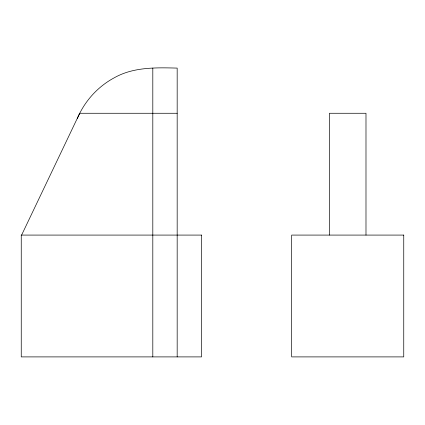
<?xml version="1.0" encoding="UTF-8"?>
<svg xmlns="http://www.w3.org/2000/svg" width="425" height="425" viewBox="0 0 425 425"><rect width="100%" height="100%" fill="white"/><g stroke="black" fill="none" stroke-linecap="round" stroke-linejoin="round"><path stroke-width="0.64" d="M77.313 118.554C84.527 101.251 97.777 86.636 114.288 77.77C133.386 66.953 155.97 67.548 177.172 68.101L177.172 356.899M21.611 235.083L79.719 113.268L177.172 113.268M365.989 235.083L365.989 113.268L329.444 113.268L329.444 235.083M152.809 68.101L152.809 356.899M201.535 235.083L21.25 235.083L21.25 356.899L201.535 356.899L201.535 235.083M403.75 235.083L291.678 235.083L291.678 356.899L403.75 356.899L403.75 235.083"/></g></svg>
